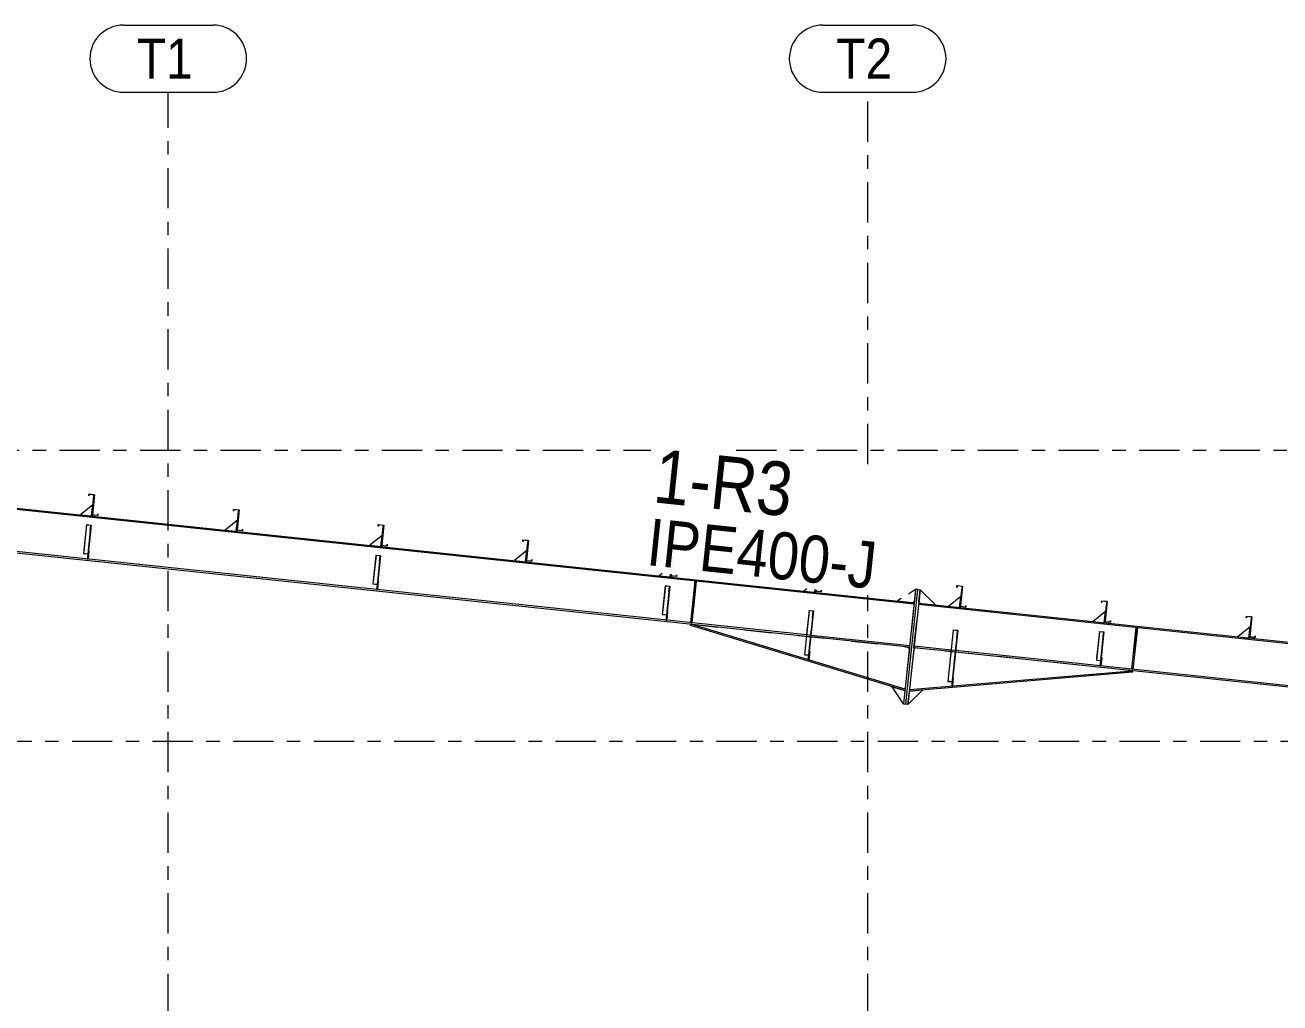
# Model space of a CAD drawing. Header units: millimetres. Extents: x -49 to 773, y -77 to 497.
# Drawn here: x 388.5 to 481.9, y 238.3 to 311.1 of the extents above; entities that cross this region are included whole.
import ezdxf

# ---------------------------------------------------------------- set-up
doc = ezdxf.new("R2010")
doc.units = ezdxf.units.MM
for name, pattern in [('XKITLINE00', [0]), ('XKITLINE02', [4, 2, -2]), ('XKITLINE03', [6, 3, -1, 1, -1])]:
    doc.linetypes.add(name, pattern=pattern)
for name, color, linetype, lineweight in [('Part', 2, 'Continuous', 0), ('PartMark', 7, 'Continuous', 0), ('S-grid', 1, 'Continuous', 0)]:
    doc.layers.add(name, color=color, linetype=linetype, lineweight=lineweight)
doc.styles.add('ARIAL', font='ARIAL.TTF')

# ---------------------------------------------------------------- blocks, each defined once
blk = doc.blocks.new('*A149')
at = {"layer": 'Part'}
blk.add_hatch(color=3, dxfattribs=at).paths.add_polyline_path([(468.502, 265.921), (468.504, 265.942), (468.836, 265.907), (468.792, 265.487), (468.775, 265.489), (468.817, 265.888)], flags=17)
blk = doc.blocks.new('*A232')
at = {"layer": 'Part'}
blk.add_hatch(color=3, dxfattribs=at).paths.add_polyline_path([(480.091, 265.506), (480.102, 265.615), (480.117, 265.613), (480.104, 265.489), (479.69, 265.533), (479.847, 267.026), (479.463, 267.067), (479.451, 266.957), (479.436, 266.959), (479.449, 267.083), (479.864, 267.04), (479.706, 265.546)], flags=17)
blk = doc.blocks.new('*A233')
at = {"layer": 'Part'}
blk.add_hatch(color=3, dxfattribs=at).paths.add_polyline_path([(469.317, 266.642), (469.329, 266.751), (469.344, 266.75), (469.331, 266.626), (468.916, 266.669), (469.074, 268.163), (468.689, 268.203), (468.678, 268.094), (468.663, 268.095), (468.676, 268.22), (469.09, 268.176), (468.933, 266.683)], flags=17)
blk = doc.blocks.new('*A234')
at = {"layer": 'Part'}
blk.add_hatch(color=3, dxfattribs=at).paths.add_polyline_path([(458.544, 267.778), (458.555, 267.888), (458.57, 267.886), (458.557, 267.762), (458.143, 267.806), (458.3, 269.299), (457.916, 269.34), (457.904, 269.23), (457.889, 269.232), (457.902, 269.356), (458.317, 269.312), (458.159, 267.819)], flags=17)
blk = doc.blocks.new('*A235')
at = {"layer": 'Part'}
blk.add_hatch(color=3, dxfattribs=at).paths.add_polyline_path([(457.621, 266.035), (457.624, 266.064), (457.955, 266.029), (457.895, 265.458), (457.878, 265.459), (457.936, 266.002)], flags=17)
blk = doc.blocks.new('*A238')
at = {"layer": 'Part'}
blk.add_hatch(color=3, dxfattribs=at).paths.add_polyline_path([(414.634, 271.603), (414.637, 271.624), (414.968, 271.589), (414.924, 271.169), (414.907, 271.171), (414.949, 271.57)], flags=17)
blk = doc.blocks.new('*A239')
at = {"layer": 'Part'}
blk.add_hatch(color=3, dxfattribs=at).paths.add_polyline_path([(393.087, 273.876), (393.089, 273.897), (393.421, 273.862), (393.377, 273.442), (393.36, 273.444), (393.402, 273.842)], flags=17)
blk = doc.blocks.new('*A258')
at = {"layer": 'Part'}
blk.add_hatch(color=3, dxfattribs=at).paths.add_polyline_path([(415.449, 272.324), (415.461, 272.433), (415.476, 272.432), (415.463, 272.307), (415.048, 272.351), (415.206, 273.844), (414.821, 273.885), (414.81, 273.776), (414.795, 273.777), (414.808, 273.901), (415.222, 273.858), (415.065, 272.364)], flags=17)
blk = doc.blocks.new('*A259')
at = {"layer": 'Part'}
blk.add_hatch(color=3, dxfattribs=at).paths.add_polyline_path([(404.676, 273.46), (404.687, 273.57), (404.702, 273.568), (404.689, 273.444), (404.275, 273.487), (404.432, 274.981), (404.048, 275.021), (404.036, 274.912), (404.021, 274.914), (404.034, 275.038), (404.449, 274.994), (404.291, 273.501)], flags=17)
blk = doc.blocks.new('*A260')
at = {"layer": 'Part'}
blk.add_hatch(color=3, dxfattribs=at).paths.add_polyline_path([(393.902, 274.597), (393.914, 274.706), (393.929, 274.704), (393.916, 274.58), (393.501, 274.624), (393.659, 276.117), (393.274, 276.158), (393.263, 276.048), (393.248, 276.05), (393.261, 276.174), (393.675, 276.131), (393.518, 274.637)], flags=17)
blk = doc.blocks.new('*A266')
at = {"layer": 'Part'}
blk.add_hatch(color=3, dxfattribs=at).paths.add_polyline_path([(415.449, 272.324), (415.461, 272.433), (415.476, 272.432), (415.463, 272.307), (415.048, 272.351), (415.206, 273.844), (414.821, 273.885), (414.81, 273.776), (414.795, 273.777), (414.808, 273.901), (415.222, 273.858), (415.065, 272.364)], flags=17)
blk = doc.blocks.new('*A267')
at = {"layer": 'Part'}
blk.add_hatch(color=3, dxfattribs=at).paths.add_polyline_path([(404.676, 273.46), (404.687, 273.57), (404.702, 273.568), (404.689, 273.444), (404.275, 273.487), (404.432, 274.981), (404.048, 275.021), (404.036, 274.912), (404.021, 274.914), (404.034, 275.038), (404.449, 274.994), (404.291, 273.501)], flags=17)
blk = doc.blocks.new('*A268')
at = {"layer": 'Part'}
blk.add_hatch(color=3, dxfattribs=at).paths.add_polyline_path([(393.902, 274.597), (393.914, 274.706), (393.929, 274.704), (393.916, 274.58), (393.501, 274.624), (393.659, 276.117), (393.274, 276.158), (393.263, 276.048), (393.248, 276.05), (393.261, 276.174), (393.675, 276.131), (393.518, 274.637)], flags=17)
blk = doc.blocks.new('*A273')
at = {"layer": 'Part'}
blk.add_hatch(color=3, dxfattribs=at).paths.add_polyline_path([(447.77, 268.915), (447.782, 269.024), (447.797, 269.023), (447.783, 268.898), (447.369, 268.942), (447.527, 270.435), (447.142, 270.476), (447.131, 270.367), (447.116, 270.368), (447.129, 270.492), (447.543, 270.449), (447.386, 268.955)], flags=17)
blk = doc.blocks.new('*A274')
at = {"layer": 'Part'}
blk.add_hatch(color=3, dxfattribs=at).paths.add_polyline_path([(436.997, 270.051), (437.008, 270.161), (437.023, 270.159), (437.01, 270.035), (436.596, 270.078), (436.753, 271.572), (436.369, 271.612), (436.357, 271.503), (436.342, 271.504), (436.355, 271.629), (436.77, 271.585), (436.612, 270.092)], flags=17)
blk = doc.blocks.new('*A275')
at = {"layer": 'Part'}
blk.add_hatch(color=3, dxfattribs=at).paths.add_polyline_path([(426.223, 271.187), (426.235, 271.297), (426.249, 271.295), (426.236, 271.171), (425.822, 271.215), (425.979, 272.708), (425.595, 272.749), (425.583, 272.639), (425.568, 272.641), (425.582, 272.765), (425.996, 272.721), (425.838, 271.228)], flags=17)
blk = doc.blocks.new('*A282')
at = {"layer": 'Part'}
blk.add_hatch(color=3, dxfattribs=at).paths.add_polyline_path([(480.091, 265.506), (480.102, 265.615), (480.117, 265.613), (480.104, 265.489), (479.69, 265.533), (479.847, 267.026), (479.463, 267.067), (479.451, 266.957), (479.436, 266.959), (479.449, 267.083), (479.864, 267.04), (479.706, 265.546)], flags=17)
blk = doc.blocks.new('*A283')
at = {"layer": 'Part'}
blk.add_hatch(color=3, dxfattribs=at).paths.add_polyline_path([(469.317, 266.642), (469.329, 266.751), (469.344, 266.75), (469.331, 266.626), (468.916, 266.669), (469.074, 268.163), (468.689, 268.203), (468.678, 268.094), (468.663, 268.095), (468.676, 268.22), (469.09, 268.176), (468.933, 266.683)], flags=17)
blk = doc.blocks.new('*A284')
at = {"layer": 'Part'}
blk.add_hatch(color=3, dxfattribs=at).paths.add_polyline_path([(458.544, 267.778), (458.555, 267.888), (458.57, 267.886), (458.557, 267.762), (458.143, 267.806), (458.3, 269.299), (457.916, 269.34), (457.904, 269.23), (457.889, 269.232), (457.902, 269.356), (458.317, 269.312), (458.159, 267.819)], flags=17)
blk = doc.blocks.new('*A286')
at = {"layer": 'Part'}
blk.add_hatch(color=3, dxfattribs=at).paths.add_polyline_path([(447.77, 268.915), (447.782, 269.024), (447.797, 269.023), (447.783, 268.898), (447.369, 268.942), (447.527, 270.435), (447.142, 270.476), (447.131, 270.367), (447.116, 270.368), (447.129, 270.492), (447.543, 270.449), (447.386, 268.955)], flags=17)
blk = doc.blocks.new('*A287')
at = {"layer": 'Part'}
blk.add_hatch(color=3, dxfattribs=at).paths.add_polyline_path([(436.997, 270.051), (437.008, 270.161), (437.023, 270.159), (437.01, 270.035), (436.596, 270.078), (436.753, 271.572), (436.369, 271.612), (436.357, 271.503), (436.342, 271.504), (436.355, 271.629), (436.77, 271.585), (436.612, 270.092)], flags=17)
blk = doc.blocks.new('*A288')
at = {"layer": 'Part'}
blk.add_hatch(color=3, dxfattribs=at).paths.add_polyline_path([(426.223, 271.187), (426.235, 271.297), (426.249, 271.295), (426.236, 271.171), (425.822, 271.215), (425.979, 272.708), (425.595, 272.749), (425.583, 272.639), (425.568, 272.641), (425.582, 272.765), (425.996, 272.721), (425.838, 271.228)], flags=17)
blk = doc.blocks.new('*A289')
at = {"layer": 'Part'}
blk.add_hatch(color=3, dxfattribs=at).paths.add_polyline_path([(436.181, 269.33), (436.184, 269.351), (436.515, 269.316), (436.471, 268.896), (436.454, 268.898), (436.496, 269.297)], flags=17)
blk = doc.blocks.new('*A290')
at = {"layer": 'Part'}
blk.add_hatch(color=3, dxfattribs=at).paths.add_polyline_path([(446.881, 267.488), (446.883, 267.514), (447.215, 267.479), (447.16, 266.959), (447.143, 266.96), (447.195, 267.455)], flags=17)
blk = doc.blocks.new('*A958')
at = {"layer": 'S-grid', "color": 1, "linetype": 'XKITLINE03', "lineweight": 0}
for p, q in [((259.068, 279.436), (435.099, 279.436)), ((441.464, 279.436), (571.596, 279.436))]:
    blk.add_line(p, q, dxfattribs=at)
blk = doc.blocks.new('*A959')
at = {"layer": 'S-grid', "color": 1, "linetype": 'XKITLINE03', "lineweight": 0}
blk.add_line((-10, 257.769), (571.596, 257.769), dxfattribs=at)
blk = doc.blocks.new('*A963')
at = {"layer": 'Part', "color": 2, "linetype": 'XKITLINE00', "lineweight": 0}
for p, q in [((479.797, 266.946), (479.64, 265.454)), ((479.838, 266.942), (479.797, 266.946)), ((479.69, 265.533), (479.681, 265.45))]:
    blk.add_line(p, q, dxfattribs=at)
at = {"layer": 'Part', "color": 7, "linetype": 'XKITLINE02', "lineweight": 0}
for p, q in [((479.69, 265.533), (479.838, 266.942)), ((479.681, 265.45), (479.64, 265.454))]:
    blk.add_line(p, q, dxfattribs=at)
blk = doc.blocks.new('*A964')
at = {"layer": 'Part', "color": 2, "linetype": 'XKITLINE00', "lineweight": 0}
blk.add_line((479.727, 266.283), (478.811, 265.542), dxfattribs=at)
at = {"layer": 'Part', "color": 7, "linetype": 'XKITLINE02', "lineweight": 0}
for p, q in [((478.811, 265.542), (479.64, 265.454)), ((479.64, 265.454), (479.727, 266.283))]:
    blk.add_line(p, q, dxfattribs=at)
blk = doc.blocks.new('*A965')
at = {"layer": 'Part', "color": 2, "linetype": 'XKITLINE00', "lineweight": 0}
blk.add_line((468.953, 267.419), (468.037, 266.678), dxfattribs=at)
at = {"layer": 'Part', "color": 7, "linetype": 'XKITLINE02', "lineweight": 0}
for p, q in [((468.866, 266.591), (468.953, 267.419)), ((468.037, 266.678), (468.866, 266.591))]:
    blk.add_line(p, q, dxfattribs=at)
blk = doc.blocks.new('*A966')
at = {"layer": 'Part', "color": 2, "linetype": 'XKITLINE00', "lineweight": 0}
for p, q in [((469.023, 268.082), (468.866, 266.591)), ((469.065, 268.078), (469.023, 268.082)), ((468.916, 266.669), (468.907, 266.586))]:
    blk.add_line(p, q, dxfattribs=at)
at = {"layer": 'Part', "color": 7, "linetype": 'XKITLINE02', "lineweight": 0}
for p, q in [((468.916, 266.669), (469.065, 268.078)), ((468.907, 266.586), (468.866, 266.591))]:
    blk.add_line(p, q, dxfattribs=at)
blk = doc.blocks.new('*A967')
at = {"layer": 'Part', "color": 7, "linetype": 'XKITLINE02', "lineweight": 0}
for p, q in [((468.504, 265.942), (468.279, 263.803)), ((468.817, 265.888), (468.567, 263.521)), ((468.584, 263.519), (468.836, 265.907)), ((468.279, 263.803), (468.594, 263.769)), ((468.28, 263.816), (468.612, 263.781)), ((468.567, 263.521), (468.584, 263.519))]:
    blk.add_line(p, q, dxfattribs=at)
blk = doc.blocks.new('*A968')
at = {"layer": 'Part', "color": 2, "linetype": 'XKITLINE00', "lineweight": 0}
for p, q in [((468.502, 265.921), (468.279, 263.803)), ((468.502, 265.921), (468.504, 265.942)), ((468.817, 265.888), (468.502, 265.921)), ((468.504, 265.942), (468.836, 265.907)), ((468.775, 265.489), (468.567, 263.521)), ((468.836, 265.907), (468.607, 263.741)), ((468.775, 265.489), (468.817, 265.888)), ((468.792, 265.487), (468.775, 265.489)), ((468.279, 263.803), (468.594, 263.769)), ((468.567, 263.521), (468.584, 263.519))]:
    blk.add_line(p, q, dxfattribs=at)
at = {"layer": 'Part', "color": 7, "linetype": 'XKITLINE02', "lineweight": 0}
for p, q in [((468.28, 263.816), (468.612, 263.781)), ((468.607, 263.741), (468.584, 263.519))]:
    blk.add_line(p, q, dxfattribs=at)
blk = doc.blocks.new('*A969')
at = {"layer": 'Part', "color": 2, "linetype": 'XKITLINE00', "lineweight": 0}
for p, q in [((470.925, 263.131), (471.252, 266.23)), ((471.335, 266.221), (471.008, 263.122))]:
    blk.add_line(p, q, dxfattribs=at)
at = {"layer": 'Part', "color": 7, "linetype": 'XKITLINE02', "lineweight": 0}
for p, q in [((471.239, 266.106), (471.322, 266.097)), ((471.252, 266.23), (471.335, 266.221)), ((470.925, 263.131), (471.008, 263.122)), ((470.938, 263.255), (471.021, 263.246))]:
    blk.add_line(p, q, dxfattribs=at)
blk = doc.blocks.new('*A970')
at = {"layer": 'Part', "color": 7, "linetype": 'XKITLINE02', "lineweight": 0}
for p, q in [((471.252, 266.23), (470.925, 263.131)), ((471.335, 266.221), (471.008, 263.122)), ((471.239, 266.106), (471.322, 266.097)), ((471.252, 266.23), (471.335, 266.221)), ((471.008, 263.122), (470.925, 263.131)), ((471.021, 263.246), (470.938, 263.255))]:
    blk.add_line(p, q, dxfattribs=at)
blk = doc.blocks.new('*A1222')
at = {"layer": 'S-grid', "color": 1, "linetype": 'XKITLINE03', "lineweight": 0}
for p, q in [((451.25, 278.404), (451.25, 306.103)), ((451.25, 165.458), (451.25, 268.65))]:
    blk.add_line(p, q, dxfattribs=at)
at = {"layer": 'S-grid', "color": 3, "style": 'ARIAL', "width": 0.85}
blk.add_text('T2', height=3, dxfattribs=at).set_placement((448.916, 307.103))
blk = doc.blocks.new('*A1223')
at = {"layer": 'S-grid', "color": 1, "linetype": 'XKITLINE03', "lineweight": 0}
blk.add_line((399.167, 165.458), (399.167, 306.103), dxfattribs=at)
at = {"layer": 'S-grid', "color": 3, "style": 'ARIAL', "width": 0.85}
blk.add_text('T1', height=3, dxfattribs=at).set_placement((396.832, 307.103))
blk = doc.blocks.new('*A1226')
at = {"layer": 'Part', "color": 2, "linetype": 'XKITLINE00', "lineweight": 0}
for p, q in [((382.074, 275.661), (382.071, 275.637)), ((382.083, 275.744), (454.716, 268.083)), ((454.705, 267.975), (382.071, 275.637)), ((381.744, 272.537), (381.733, 272.429)), ((446.679, 265.579), (381.733, 272.429)), ((446.691, 265.687), (381.744, 272.537)), ((454.367, 264.768), (447.011, 265.544)), ((454.378, 264.876), (447.022, 265.652))]:
    blk.add_line(p, q, dxfattribs=at)
at = {"layer": 'Part', "color": 7, "linetype": 'XKITLINE02', "lineweight": 0}
for p, q in [((382.074, 275.661), (382.083, 275.744)), ((382.071, 275.637), (381.744, 272.537)), ((454.716, 268.083), (454.367, 264.768)), ((447.011, 265.544), (446.679, 265.579)), ((447.022, 265.652), (446.691, 265.687))]:
    blk.add_line(p, q, dxfattribs=at)
blk = doc.blocks.new('*A1227')
at = {"layer": 'Part', "color": 7, "linetype": 'XKITLINE02', "lineweight": 0}
for p, q in [((446.896, 264.456), (446.83, 263.835)), ((446.872, 263.83), (446.937, 264.452)), ((446.937, 264.452), (446.896, 264.456)), ((446.83, 263.835), (446.872, 263.83)), ((446.844, 263.959), (446.885, 263.955))]:
    blk.add_line(p, q, dxfattribs=at)
blk = doc.blocks.new('*A1228')
at = {"layer": 'Part', "color": 2, "linetype": 'XKITLINE00', "lineweight": 0}
for p, q in [((438.08, 266.595), (438.406, 269.695)), ((438.489, 269.686), (438.162, 266.586))]:
    blk.add_line(p, q, dxfattribs=at)
at = {"layer": 'Part', "color": 7, "linetype": 'XKITLINE02', "lineweight": 0}
for p, q in [((438.393, 269.57), (438.476, 269.562)), ((438.406, 269.695), (438.489, 269.686)), ((438.08, 266.595), (438.162, 266.586)), ((438.093, 266.719), (438.175, 266.711))]:
    blk.add_line(p, q, dxfattribs=at)
blk = doc.blocks.new('*A1229')
at = {"layer": 'Part', "color": 7, "linetype": 'XKITLINE02', "lineweight": 0}
for p, q in [((438.406, 269.695), (438.08, 266.595)), ((438.489, 269.686), (438.162, 266.586)), ((438.393, 269.57), (438.476, 269.562)), ((438.406, 269.695), (438.489, 269.686)), ((438.162, 266.586), (438.08, 266.595)), ((438.175, 266.711), (438.093, 266.719))]:
    blk.add_line(p, q, dxfattribs=at)
blk = doc.blocks.new('*A1236')
at = {"layer": 'Part', "color": 2, "linetype": 'XKITLINE00', "lineweight": 0}
for p, q in [((479.436, 266.959), (479.449, 267.083)), ((479.451, 266.957), (479.436, 266.959)), ((479.449, 267.083), (479.864, 267.04)), ((479.463, 267.067), (479.451, 266.957)), ((479.847, 267.026), (479.463, 267.067)), ((479.69, 265.533), (479.847, 267.026)), ((479.864, 267.04), (479.706, 265.546)), ((480.104, 265.489), (479.69, 265.533)), ((479.706, 265.546), (480.091, 265.506)), ((480.091, 265.506), (480.102, 265.615)), ((480.102, 265.615), (480.117, 265.613)), ((480.117, 265.613), (480.104, 265.489))]:
    blk.add_line(p, q, dxfattribs=at)
blk = doc.blocks.new('*A1237')
at = {"layer": 'Part', "color": 2, "linetype": 'XKITLINE00', "lineweight": 0}
for p, q in [((468.663, 268.095), (468.676, 268.22)), ((468.676, 268.22), (469.09, 268.176)), ((468.689, 268.203), (468.678, 268.094)), ((469.074, 268.163), (468.689, 268.203)), ((468.678, 268.094), (468.663, 268.095)), ((468.916, 266.669), (469.074, 268.163)), ((469.09, 268.176), (468.933, 266.683)), ((469.331, 266.626), (468.916, 266.669)), ((468.933, 266.683), (469.317, 266.642)), ((469.317, 266.642), (469.329, 266.751)), ((469.329, 266.751), (469.344, 266.75)), ((469.344, 266.75), (469.331, 266.626))]:
    blk.add_line(p, q, dxfattribs=at)
blk = doc.blocks.new('*A1238')
at = {"layer": 'Part', "color": 2, "linetype": 'XKITLINE00', "lineweight": 0}
for p, q in [((457.889, 269.232), (457.902, 269.356)), ((457.904, 269.23), (457.889, 269.232)), ((457.902, 269.356), (458.317, 269.312)), ((457.916, 269.34), (457.904, 269.23)), ((458.3, 269.299), (457.916, 269.34)), ((458.143, 267.806), (458.3, 269.299)), ((458.317, 269.312), (458.159, 267.819)), ((458.557, 267.762), (458.143, 267.806)), ((458.159, 267.819), (458.544, 267.778)), ((458.544, 267.778), (458.555, 267.888)), ((458.555, 267.888), (458.57, 267.886)), ((458.57, 267.886), (458.557, 267.762))]:
    blk.add_line(p, q, dxfattribs=at)
blk = doc.blocks.new('*A1239')
at = {"layer": 'Part', "color": 7, "linetype": 'XKITLINE02', "lineweight": 0}
for p, q in [((454.698, 264.733), (455.048, 268.048)), ((457.796, 264.516), (457.464, 264.551)), ((457.784, 264.408), (457.453, 264.443))]:
    blk.add_line(p, q, dxfattribs=at)
at = {"layer": 'Part', "color": 2, "linetype": 'XKITLINE00', "lineweight": 0}
for p, q in [((554.016, 257.501), (455.037, 267.941)), ((455.048, 268.048), (554.138, 257.597)), ((457.453, 264.443), (454.698, 264.733)), ((457.464, 264.551), (454.71, 264.841)), ((543.653, 255.46), (457.796, 264.516)), ((543.641, 255.352), (457.784, 264.408))]:
    blk.add_line(p, q, dxfattribs=at)
blk = doc.blocks.new('*A1252')
at = {"layer": 'Part', "color": 7, "linetype": 'XKITLINE02', "lineweight": 0}
for p, q in [((454.686, 264.612), (454.357, 261.501)), ((470.956, 263.019), (454.819, 264.721))]:
    blk.add_line(p, q, dxfattribs=at)
at = {"layer": 'Part', "color": 2, "linetype": 'XKITLINE00', "lineweight": 0}
for p, q in [((454.819, 264.721), (454.686, 264.612)), ((470.965, 262.911), (454.357, 261.501)), ((454.369, 261.611), (470.956, 263.019)), ((470.956, 263.019), (470.965, 262.911))]:
    blk.add_line(p, q, dxfattribs=at)
blk = doc.blocks.new('*A1253')
at = {"layer": 'Part', "color": 2, "linetype": 'XKITLINE00', "lineweight": 0}
for p, q in [((457.562, 262.304), (457.517, 261.878)), ((457.624, 262.495), (457.56, 261.882)), ((457.583, 262.5), (457.624, 262.495))]:
    blk.add_line(p, q, dxfattribs=at)
at = {"layer": 'Part', "color": 7, "linetype": 'XKITLINE02', "lineweight": 0}
for p, q in [((457.559, 261.874), (457.517, 261.878)), ((457.531, 262.002), (457.572, 261.998)), ((457.56, 261.882), (457.559, 261.874)), ((457.562, 262.304), (457.583, 262.5))]:
    blk.add_line(p, q, dxfattribs=at)
blk = doc.blocks.new('*A1254')
at = {"layer": 'Part', "color": 7, "linetype": 'XKITLINE02', "lineweight": 0}
for p, q in [((457.583, 262.5), (457.517, 261.878)), ((457.517, 261.878), (457.559, 261.874)), ((457.531, 262.002), (457.572, 261.998)), ((457.559, 261.874), (457.624, 262.495)), ((457.624, 262.495), (457.583, 262.5))]:
    blk.add_line(p, q, dxfattribs=at)
blk = doc.blocks.new('*A1255')
at = {"layer": 'Part', "color": 2, "linetype": 'XKITLINE00', "lineweight": 0}
blk.add_line((455.354, 261.586), (454.253, 260.507), dxfattribs=at)
at = {"layer": 'Part', "color": 7, "linetype": 'XKITLINE02', "lineweight": 0}
for p, q in [((454.253, 260.507), (454.357, 261.501)), ((454.357, 261.501), (455.354, 261.586))]:
    blk.add_line(p, q, dxfattribs=at)
blk = doc.blocks.new('*A1256')
at = {"layer": 'Part', "color": 2, "linetype": 'XKITLINE00', "lineweight": 0}
blk.add_line((453.921, 260.542), (453.069, 261.827), dxfattribs=at)
at = {"layer": 'Part', "color": 7, "linetype": 'XKITLINE02', "lineweight": 0}
for p, q in [((453.069, 261.827), (454.026, 261.536)), ((454.026, 261.536), (453.921, 260.542))]:
    blk.add_line(p, q, dxfattribs=at)
blk = doc.blocks.new('*A1257')
at = {"layer": 'Part', "color": 2, "linetype": 'XKITLINE00', "lineweight": 0}
for p, q in [((468.569, 263.379), (468.607, 263.741)), ((468.676, 263.996), (468.611, 263.375)), ((468.635, 264.001), (468.676, 263.996))]:
    blk.add_line(p, q, dxfattribs=at)
at = {"layer": 'Part', "color": 7, "linetype": 'XKITLINE02', "lineweight": 0}
for p, q in [((468.607, 263.741), (468.635, 264.001)), ((468.611, 263.375), (468.569, 263.379)), ((468.582, 263.503), (468.624, 263.499))]:
    blk.add_line(p, q, dxfattribs=at)
blk = doc.blocks.new('*A1258')
at = {"layer": 'Part', "color": 7, "linetype": 'XKITLINE02', "lineweight": 0}
for p, q in [((468.635, 264.001), (468.569, 263.379)), ((468.611, 263.375), (468.676, 263.996)), ((468.676, 263.996), (468.635, 264.001)), ((468.569, 263.379), (468.611, 263.375)), ((468.582, 263.503), (468.624, 263.499))]:
    blk.add_line(p, q, dxfattribs=at)
blk = doc.blocks.new('*A1259')
at = {"layer": 'Part', "color": 2, "linetype": 'XKITLINE00', "lineweight": 0}
for p, q in [((454.087, 260.524), (454.987, 269.06)), ((455.153, 269.043), (454.253, 260.507)), ((454.987, 269.06), (455.153, 269.043)), ((454.253, 260.507), (454.087, 260.524))]:
    blk.add_line(p, q, dxfattribs=at)
blk = doc.blocks.new('*A1260')
at = {"layer": 'Part', "color": 2, "linetype": 'XKITLINE00', "lineweight": 0}
for p, q in [((454.821, 269.078), (453.921, 260.542)), ((454.087, 260.524), (454.987, 269.06)), ((454.987, 269.06), (454.821, 269.078)), ((453.921, 260.542), (454.087, 260.524))]:
    blk.add_line(p, q, dxfattribs=at)
blk = doc.blocks.new('*A1261')
at = {"layer": 'Part', "color": 7, "linetype": 'XKITLINE02', "lineweight": 0}
for p, q in [((455.061, 268.173), (455.153, 269.043)), ((455.172, 268.035), (456.291, 267.917))]:
    blk.add_line(p, q, dxfattribs=at)
at = {"layer": 'Part', "color": 2, "linetype": 'XKITLINE00', "lineweight": 0}
for p, q in [((456.291, 267.917), (455.153, 269.043)), ((455.172, 268.035), (455.061, 268.173))]:
    blk.add_line(p, q, dxfattribs=at)
blk = doc.blocks.new('*A1262')
at = {"layer": 'Part', "color": 2, "linetype": 'XKITLINE00', "lineweight": 0}
for p, q in [((453.743, 268.387), (453.473, 268.214)), ((454.821, 269.078), (454.282, 268.732)), ((454.592, 268.096), (454.73, 268.208))]:
    blk.add_line(p, q, dxfattribs=at)
at = {"layer": 'Part', "color": 7, "linetype": 'XKITLINE02', "lineweight": 0}
for p, q in [((453.473, 268.214), (454.592, 268.096)), ((454.821, 269.078), (454.73, 268.208))]:
    blk.add_line(p, q, dxfattribs=at)
blk = doc.blocks.new('*A1263')
at = {"layer": 'Part', "color": 2, "linetype": 'XKITLINE00', "lineweight": 0}
blk.add_line((458.18, 268.556), (457.264, 267.815), dxfattribs=at)
at = {"layer": 'Part', "color": 7, "linetype": 'XKITLINE02', "lineweight": 0}
for p, q in [((458.092, 267.727), (458.18, 268.556)), ((457.264, 267.815), (458.092, 267.727))]:
    blk.add_line(p, q, dxfattribs=at)
blk = doc.blocks.new('*A1264')
at = {"layer": 'Part', "color": 2, "linetype": 'XKITLINE00', "lineweight": 0}
for p, q in [((458.25, 269.219), (458.092, 267.727)), ((458.291, 269.214), (458.25, 269.219)), ((458.143, 267.806), (458.134, 267.723))]:
    blk.add_line(p, q, dxfattribs=at)
at = {"layer": 'Part', "color": 7, "linetype": 'XKITLINE02', "lineweight": 0}
for p, q in [((458.143, 267.806), (458.291, 269.214)), ((458.134, 267.723), (458.092, 267.727))]:
    blk.add_line(p, q, dxfattribs=at)
blk = doc.blocks.new('*A1265')
at = {"layer": 'Part', "color": 7, "linetype": 'XKITLINE02', "lineweight": 0}
for p, q in [((457.624, 266.064), (457.219, 262.229)), ((457.936, 266.002), (457.515, 262.013)), ((457.531, 262.011), (457.955, 266.029)), ((457.219, 262.229), (457.534, 262.195)), ((457.22, 262.238), (457.552, 262.203)), ((457.515, 262.013), (457.531, 262.011))]:
    blk.add_line(p, q, dxfattribs=at)
blk = doc.blocks.new('*A1266')
at = {"layer": 'Part', "color": 2, "linetype": 'XKITLINE00', "lineweight": 0}
for p, q in [((457.621, 266.035), (457.219, 262.229)), ((457.878, 265.459), (457.515, 262.013)), ((457.955, 266.029), (457.562, 262.304)), ((457.621, 266.035), (457.624, 266.064)), ((457.936, 266.002), (457.621, 266.035)), ((457.624, 266.064), (457.955, 266.029)), ((457.878, 265.459), (457.936, 266.002)), ((457.878, 265.459), (457.895, 265.458)), ((457.219, 262.229), (457.534, 262.195)), ((457.515, 262.013), (457.531, 262.011))]:
    blk.add_line(p, q, dxfattribs=at)
at = {"layer": 'Part', "color": 7, "linetype": 'XKITLINE02', "lineweight": 0}
for p, q in [((457.552, 262.203), (457.22, 262.238)), ((457.562, 262.304), (457.531, 262.011))]:
    blk.add_line(p, q, dxfattribs=at)
blk = doc.blocks.new('*A1304')
at = {"layer": 'Part', "color": 7, "linetype": 'XKITLINE02', "lineweight": 0}
for p, q in [((414.767, 269.683), (414.701, 269.061)), ((414.714, 269.185), (414.756, 269.181)), ((414.743, 269.057), (414.808, 269.678)), ((414.808, 269.678), (414.767, 269.683)), ((414.701, 269.061), (414.743, 269.057))]:
    blk.add_line(p, q, dxfattribs=at)
blk = doc.blocks.new('*A1305')
at = {"layer": 'Part', "color": 2, "linetype": 'XKITLINE00', "lineweight": 0}
for p, q in [((414.701, 269.061), (414.74, 269.423)), ((414.808, 269.678), (414.743, 269.057)), ((414.767, 269.683), (414.808, 269.678))]:
    blk.add_line(p, q, dxfattribs=at)
at = {"layer": 'Part', "color": 7, "linetype": 'XKITLINE02', "lineweight": 0}
for p, q in [((414.714, 269.185), (414.756, 269.181)), ((414.74, 269.423), (414.767, 269.683)), ((414.743, 269.057), (414.701, 269.061))]:
    blk.add_line(p, q, dxfattribs=at)
blk = doc.blocks.new('*A1306')
at = {"layer": 'Part', "color": 7, "linetype": 'XKITLINE02', "lineweight": 0}
for p, q in [((393.22, 271.955), (393.154, 271.334)), ((393.196, 271.329), (393.261, 271.951)), ((393.261, 271.951), (393.22, 271.955)), ((393.154, 271.334), (393.196, 271.329)), ((393.167, 271.458), (393.209, 271.454))]:
    blk.add_line(p, q, dxfattribs=at)
blk = doc.blocks.new('*A1307')
at = {"layer": 'Part', "color": 7, "linetype": 'XKITLINE02', "lineweight": 0}
for p, q in [((393.192, 271.696), (393.22, 271.955)), ((393.196, 271.329), (393.154, 271.334)), ((393.167, 271.458), (393.209, 271.454))]:
    blk.add_line(p, q, dxfattribs=at)
at = {"layer": 'Part', "color": 2, "linetype": 'XKITLINE00', "lineweight": 0}
for p, q in [((393.261, 271.951), (393.196, 271.329)), ((393.22, 271.955), (393.261, 271.951)), ((393.154, 271.334), (393.192, 271.696))]:
    blk.add_line(p, q, dxfattribs=at)
blk = doc.blocks.new('*A1308')
at = {"layer": 'Part', "color": 2, "linetype": 'XKITLINE00', "lineweight": 0}
blk.add_line((415.086, 273.101), (414.169, 272.36), dxfattribs=at)
at = {"layer": 'Part', "color": 7, "linetype": 'XKITLINE02', "lineweight": 0}
for p, q in [((414.998, 272.273), (415.086, 273.101)), ((414.169, 272.36), (414.998, 272.273))]:
    blk.add_line(p, q, dxfattribs=at)
blk = doc.blocks.new('*A1309')
at = {"layer": 'Part', "color": 2, "linetype": 'XKITLINE00', "lineweight": 0}
for p, q in [((415.156, 273.764), (414.998, 272.273)), ((415.197, 273.76), (415.156, 273.764)), ((415.048, 272.351), (415.04, 272.268))]:
    blk.add_line(p, q, dxfattribs=at)
at = {"layer": 'Part', "color": 7, "linetype": 'XKITLINE02', "lineweight": 0}
for p, q in [((415.048, 272.351), (415.197, 273.76)), ((415.04, 272.268), (414.998, 272.273))]:
    blk.add_line(p, q, dxfattribs=at)
blk = doc.blocks.new('*A1310')
at = {"layer": 'Part', "color": 7, "linetype": 'XKITLINE02', "lineweight": 0}
for p, q in [((414.637, 271.624), (414.411, 269.484)), ((414.949, 271.57), (414.7, 269.202)), ((414.716, 269.201), (414.968, 271.589)), ((414.411, 269.484), (414.726, 269.451)), ((414.412, 269.497), (414.744, 269.462)), ((414.7, 269.202), (414.716, 269.201))]:
    blk.add_line(p, q, dxfattribs=at)
blk = doc.blocks.new('*A1311')
at = {"layer": 'Part', "color": 2, "linetype": 'XKITLINE00', "lineweight": 0}
for p, q in [((414.634, 271.603), (414.411, 269.484)), ((414.634, 271.603), (414.637, 271.624)), ((414.949, 271.57), (414.634, 271.603)), ((414.637, 271.624), (414.968, 271.589)), ((414.907, 271.171), (414.7, 269.202)), ((414.968, 271.589), (414.74, 269.423)), ((414.907, 271.171), (414.949, 271.57)), ((414.924, 271.169), (414.907, 271.171)), ((414.411, 269.484), (414.726, 269.451)), ((414.7, 269.202), (414.716, 269.201))]:
    blk.add_line(p, q, dxfattribs=at)
at = {"layer": 'Part', "color": 7, "linetype": 'XKITLINE02', "lineweight": 0}
for p, q in [((414.412, 269.497), (414.744, 269.462)), ((414.74, 269.423), (414.716, 269.201))]:
    blk.add_line(p, q, dxfattribs=at)
blk = doc.blocks.new('*A1312')
at = {"layer": 'Part', "color": 2, "linetype": 'XKITLINE00', "lineweight": 0}
blk.add_line((404.312, 274.238), (403.396, 273.496), dxfattribs=at)
at = {"layer": 'Part', "color": 7, "linetype": 'XKITLINE02', "lineweight": 0}
for p, q in [((404.225, 273.409), (404.312, 274.238)), ((403.396, 273.496), (404.225, 273.409))]:
    blk.add_line(p, q, dxfattribs=at)
blk = doc.blocks.new('*A1313')
at = {"layer": 'Part', "color": 2, "linetype": 'XKITLINE00', "lineweight": 0}
for p, q in [((404.382, 274.901), (404.225, 273.409)), ((404.423, 274.896), (404.382, 274.901)), ((404.275, 273.487), (404.266, 273.405))]:
    blk.add_line(p, q, dxfattribs=at)
at = {"layer": 'Part', "color": 7, "linetype": 'XKITLINE02', "lineweight": 0}
for p, q in [((404.275, 273.487), (404.423, 274.896)), ((404.266, 273.405), (404.225, 273.409))]:
    blk.add_line(p, q, dxfattribs=at)
blk = doc.blocks.new('*A1314')
at = {"layer": 'Part', "color": 2, "linetype": 'XKITLINE00', "lineweight": 0}
blk.add_line((393.538, 275.374), (392.622, 274.633), dxfattribs=at)
at = {"layer": 'Part', "color": 7, "linetype": 'XKITLINE02', "lineweight": 0}
for p, q in [((393.451, 274.545), (393.538, 275.374)), ((392.622, 274.633), (393.451, 274.545))]:
    blk.add_line(p, q, dxfattribs=at)
blk = doc.blocks.new('*A1315')
at = {"layer": 'Part', "color": 2, "linetype": 'XKITLINE00', "lineweight": 0}
for p, q in [((393.608, 276.037), (393.451, 274.545)), ((393.65, 276.033), (393.608, 276.037)), ((393.501, 274.624), (393.493, 274.541))]:
    blk.add_line(p, q, dxfattribs=at)
at = {"layer": 'Part', "color": 7, "linetype": 'XKITLINE02', "lineweight": 0}
for p, q in [((393.501, 274.624), (393.65, 276.033)), ((393.493, 274.541), (393.451, 274.545))]:
    blk.add_line(p, q, dxfattribs=at)
blk = doc.blocks.new('*A1316')
at = {"layer": 'Part', "color": 7, "linetype": 'XKITLINE02', "lineweight": 0}
for p, q in [((393.089, 273.897), (392.864, 271.757)), ((393.402, 273.842), (393.152, 271.475)), ((393.169, 271.473), (393.421, 273.862)), ((392.864, 271.757), (393.179, 271.724)), ((392.865, 271.77), (393.197, 271.735)), ((393.152, 271.475), (393.169, 271.473))]:
    blk.add_line(p, q, dxfattribs=at)
blk = doc.blocks.new('*A1317')
at = {"layer": 'Part', "color": 2, "linetype": 'XKITLINE00', "lineweight": 0}
for p, q in [((393.087, 273.876), (392.864, 271.757)), ((393.087, 273.876), (393.089, 273.897)), ((393.402, 273.842), (393.087, 273.876)), ((393.089, 273.897), (393.421, 273.862)), ((393.421, 273.862), (393.192, 271.696)), ((393.36, 273.444), (393.402, 273.842)), ((393.36, 273.444), (393.152, 271.475)), ((393.377, 273.442), (393.36, 273.444)), ((392.864, 271.757), (393.179, 271.724)), ((393.152, 271.475), (393.169, 271.473))]:
    blk.add_line(p, q, dxfattribs=at)
at = {"layer": 'Part', "color": 7, "linetype": 'XKITLINE02', "lineweight": 0}
for p, q in [((392.865, 271.77), (393.197, 271.735)), ((393.192, 271.696), (393.169, 271.473))]:
    blk.add_line(p, q, dxfattribs=at)
blk = doc.blocks.new('*A1364')
at = {"layer": 'Part', "color": 2, "linetype": 'XKITLINE00', "lineweight": 0}
for p, q in [((414.795, 273.777), (414.808, 273.901)), ((414.808, 273.901), (415.222, 273.858)), ((414.821, 273.885), (414.81, 273.776)), ((415.206, 273.844), (414.821, 273.885)), ((415.048, 272.351), (415.206, 273.844)), ((415.222, 273.858), (415.065, 272.364)), ((414.81, 273.776), (414.795, 273.777)), ((415.463, 272.307), (415.048, 272.351)), ((415.065, 272.364), (415.449, 272.324)), ((415.449, 272.324), (415.461, 272.433)), ((415.461, 272.433), (415.476, 272.432)), ((415.476, 272.432), (415.463, 272.307))]:
    blk.add_line(p, q, dxfattribs=at)
blk = doc.blocks.new('*A1365')
at = {"layer": 'Part', "color": 2, "linetype": 'XKITLINE00', "lineweight": 0}
for p, q in [((404.021, 274.914), (404.034, 275.038)), ((404.036, 274.912), (404.021, 274.914)), ((404.034, 275.038), (404.449, 274.994)), ((404.048, 275.021), (404.036, 274.912)), ((404.432, 274.981), (404.048, 275.021)), ((404.275, 273.487), (404.432, 274.981)), ((404.449, 274.994), (404.291, 273.501)), ((404.689, 273.444), (404.275, 273.487)), ((404.291, 273.501), (404.676, 273.46)), ((404.676, 273.46), (404.687, 273.57)), ((404.687, 273.57), (404.702, 273.568)), ((404.702, 273.568), (404.689, 273.444))]:
    blk.add_line(p, q, dxfattribs=at)
blk = doc.blocks.new('*A1366')
at = {"layer": 'Part', "color": 2, "linetype": 'XKITLINE00', "lineweight": 0}
for p, q in [((393.248, 276.05), (393.261, 276.174)), ((393.263, 276.048), (393.248, 276.05)), ((393.261, 276.174), (393.675, 276.131)), ((393.274, 276.158), (393.263, 276.048)), ((393.659, 276.117), (393.274, 276.158)), ((393.501, 274.624), (393.659, 276.117)), ((393.675, 276.131), (393.518, 274.637)), ((393.916, 274.58), (393.501, 274.624)), ((393.518, 274.637), (393.902, 274.597)), ((393.902, 274.597), (393.914, 274.706)), ((393.914, 274.706), (393.929, 274.704)), ((393.929, 274.704), (393.916, 274.58))]:
    blk.add_line(p, q, dxfattribs=at)
blk = doc.blocks.new('*A1372')
at = {"layer": 'Part', "color": 2, "linetype": 'XKITLINE00', "lineweight": 0}
for p, q in [((414.795, 273.777), (414.808, 273.901)), ((414.808, 273.901), (415.222, 273.858)), ((414.821, 273.885), (414.81, 273.776)), ((415.206, 273.844), (414.821, 273.885)), ((415.048, 272.351), (415.206, 273.844)), ((415.222, 273.858), (415.065, 272.364)), ((414.81, 273.776), (414.795, 273.777)), ((415.463, 272.307), (415.048, 272.351)), ((415.065, 272.364), (415.449, 272.324)), ((415.449, 272.324), (415.461, 272.433)), ((415.461, 272.433), (415.476, 272.432)), ((415.476, 272.432), (415.463, 272.307))]:
    blk.add_line(p, q, dxfattribs=at)
blk = doc.blocks.new('*A1373')
at = {"layer": 'Part', "color": 2, "linetype": 'XKITLINE00', "lineweight": 0}
for p, q in [((404.021, 274.914), (404.034, 275.038)), ((404.036, 274.912), (404.021, 274.914)), ((404.034, 275.038), (404.449, 274.994)), ((404.048, 275.021), (404.036, 274.912)), ((404.432, 274.981), (404.048, 275.021)), ((404.275, 273.487), (404.432, 274.981)), ((404.449, 274.994), (404.291, 273.501)), ((404.689, 273.444), (404.275, 273.487)), ((404.291, 273.501), (404.676, 273.46)), ((404.676, 273.46), (404.687, 273.57)), ((404.687, 273.57), (404.702, 273.568)), ((404.702, 273.568), (404.689, 273.444))]:
    blk.add_line(p, q, dxfattribs=at)
blk = doc.blocks.new('*A1374')
at = {"layer": 'Part', "color": 2, "linetype": 'XKITLINE00', "lineweight": 0}
for p, q in [((393.248, 276.05), (393.261, 276.174)), ((393.263, 276.048), (393.248, 276.05)), ((393.261, 276.174), (393.675, 276.131)), ((393.274, 276.158), (393.263, 276.048)), ((393.659, 276.117), (393.274, 276.158)), ((393.501, 274.624), (393.659, 276.117)), ((393.675, 276.131), (393.518, 274.637)), ((393.916, 274.58), (393.501, 274.624)), ((393.518, 274.637), (393.902, 274.597)), ((393.902, 274.597), (393.914, 274.706)), ((393.914, 274.706), (393.929, 274.704)), ((393.929, 274.704), (393.916, 274.58))]:
    blk.add_line(p, q, dxfattribs=at)
blk = doc.blocks.new('*A1397')
at = {"layer": 'S-grid', "color": 1, "linetype": 'XKITLINE00', "lineweight": 0}
for p, q in [((395.832, 311.103), (402.501, 311.103)), ((395.832, 306.103), (402.501, 306.103))]:
    blk.add_line(p, q, dxfattribs=at)
for centre, start, end in [((395.832, 308.603), 90, 270), ((402.501, 308.603), 270, 90)]:
    blk.add_arc(centre, 2.5, start, end, dxfattribs=at)
blk = doc.blocks.new('*A1400')
at = {"layer": 'Part', "color": 2, "linetype": 'XKITLINE00', "lineweight": 0}
for p, q in [((447.369, 268.942), (447.381, 269.058)), ((447.783, 268.898), (447.369, 268.942)), ((447.396, 269.056), (447.386, 268.955)), ((447.386, 268.955), (447.77, 268.915)), ((447.77, 268.915), (447.781, 269.016)), ((447.781, 269.016), (447.782, 269.024)), ((447.782, 269.024), (447.797, 269.023)), ((447.796, 269.014), (447.783, 268.898)), ((447.797, 269.023), (447.796, 269.014))]:
    blk.add_line(p, q, dxfattribs=at)
blk = doc.blocks.new('*A1401')
at = {"layer": 'Part', "color": 2, "linetype": 'XKITLINE00', "lineweight": 0}
for p, q in [((436.596, 270.078), (436.608, 270.194)), ((437.01, 270.035), (436.596, 270.078)), ((436.623, 270.193), (436.612, 270.092)), ((436.612, 270.092), (436.997, 270.051)), ((436.997, 270.051), (437.007, 270.152)), ((437.007, 270.152), (437.008, 270.161)), ((437.008, 270.161), (437.023, 270.159)), ((437.022, 270.151), (437.01, 270.035)), ((437.023, 270.159), (437.022, 270.151))]:
    blk.add_line(p, q, dxfattribs=at)
blk = doc.blocks.new('*A1402')
at = {"layer": 'Part', "color": 2, "linetype": 'XKITLINE00', "lineweight": 0}
for p, q in [((425.568, 272.641), (425.582, 272.765)), ((425.583, 272.639), (425.568, 272.641)), ((425.582, 272.765), (425.996, 272.721)), ((425.595, 272.749), (425.583, 272.639)), ((425.979, 272.708), (425.595, 272.749)), ((425.822, 271.215), (425.979, 272.708)), ((425.996, 272.721), (425.838, 271.228)), ((426.236, 271.171), (425.822, 271.215)), ((425.838, 271.228), (426.223, 271.187)), ((426.223, 271.187), (426.235, 271.297)), ((426.235, 271.297), (426.249, 271.295)), ((426.249, 271.295), (426.236, 271.171))]:
    blk.add_line(p, q, dxfattribs=at)
blk = doc.blocks.new('*A1409')
at = {"layer": 'Part', "color": 2, "linetype": 'XKITLINE00', "lineweight": 0}
for p, q in [((479.436, 266.959), (479.449, 267.083)), ((479.451, 266.957), (479.436, 266.959)), ((479.449, 267.083), (479.864, 267.04)), ((479.463, 267.067), (479.451, 266.957)), ((479.847, 267.026), (479.463, 267.067)), ((479.69, 265.533), (479.847, 267.026)), ((479.864, 267.04), (479.706, 265.546)), ((480.104, 265.489), (479.69, 265.533)), ((479.706, 265.546), (480.091, 265.506)), ((480.091, 265.506), (480.102, 265.615)), ((480.102, 265.615), (480.117, 265.613)), ((480.117, 265.613), (480.104, 265.489))]:
    blk.add_line(p, q, dxfattribs=at)
blk = doc.blocks.new('*A1410')
at = {"layer": 'Part', "color": 2, "linetype": 'XKITLINE00', "lineweight": 0}
for p, q in [((468.663, 268.095), (468.676, 268.22)), ((468.676, 268.22), (469.09, 268.176)), ((468.689, 268.203), (468.678, 268.094)), ((469.074, 268.163), (468.689, 268.203)), ((468.678, 268.094), (468.663, 268.095)), ((468.916, 266.669), (469.074, 268.163)), ((469.09, 268.176), (468.933, 266.683)), ((469.331, 266.626), (468.916, 266.669)), ((468.933, 266.683), (469.317, 266.642)), ((469.317, 266.642), (469.329, 266.751)), ((469.329, 266.751), (469.344, 266.75)), ((469.344, 266.75), (469.331, 266.626))]:
    blk.add_line(p, q, dxfattribs=at)
blk = doc.blocks.new('*A1411')
at = {"layer": 'Part', "color": 2, "linetype": 'XKITLINE00', "lineweight": 0}
for p, q in [((457.889, 269.232), (457.902, 269.356)), ((457.904, 269.23), (457.889, 269.232)), ((457.902, 269.356), (458.317, 269.312)), ((457.916, 269.34), (457.904, 269.23)), ((458.3, 269.299), (457.916, 269.34)), ((458.143, 267.806), (458.3, 269.299)), ((458.317, 269.312), (458.159, 267.819)), ((458.557, 267.762), (458.143, 267.806)), ((458.159, 267.819), (458.544, 267.778)), ((458.544, 267.778), (458.555, 267.888)), ((458.555, 267.888), (458.57, 267.886)), ((458.57, 267.886), (458.557, 267.762))]:
    blk.add_line(p, q, dxfattribs=at)
blk = doc.blocks.new('*A1413')
at = {"layer": 'Part', "color": 2, "linetype": 'XKITLINE00', "lineweight": 0}
for p, q in [((447.369, 268.942), (447.381, 269.058)), ((447.783, 268.898), (447.369, 268.942)), ((447.396, 269.056), (447.386, 268.955)), ((447.386, 268.955), (447.77, 268.915)), ((447.77, 268.915), (447.781, 269.016)), ((447.781, 269.016), (447.782, 269.024)), ((447.782, 269.024), (447.797, 269.023)), ((447.796, 269.014), (447.783, 268.898)), ((447.797, 269.023), (447.796, 269.014))]:
    blk.add_line(p, q, dxfattribs=at)
blk = doc.blocks.new('*A1414')
at = {"layer": 'Part', "color": 2, "linetype": 'XKITLINE00', "lineweight": 0}
for p, q in [((436.596, 270.078), (436.608, 270.194)), ((437.01, 270.035), (436.596, 270.078)), ((436.623, 270.193), (436.612, 270.092)), ((436.612, 270.092), (436.997, 270.051)), ((436.997, 270.051), (437.007, 270.152)), ((437.007, 270.152), (437.008, 270.161)), ((437.008, 270.161), (437.023, 270.159)), ((437.022, 270.151), (437.01, 270.035)), ((437.023, 270.159), (437.022, 270.151))]:
    blk.add_line(p, q, dxfattribs=at)
blk = doc.blocks.new('*A1415')
at = {"layer": 'Part', "color": 2, "linetype": 'XKITLINE00', "lineweight": 0}
for p, q in [((425.568, 272.641), (425.582, 272.765)), ((425.583, 272.639), (425.568, 272.641)), ((425.582, 272.765), (425.996, 272.721)), ((425.595, 272.749), (425.583, 272.639)), ((425.979, 272.708), (425.595, 272.749)), ((425.822, 271.215), (425.979, 272.708)), ((425.996, 272.721), (425.838, 271.228)), ((426.236, 271.171), (425.822, 271.215)), ((425.838, 271.228), (426.223, 271.187)), ((426.223, 271.187), (426.235, 271.297)), ((426.235, 271.297), (426.249, 271.295)), ((426.249, 271.295), (426.236, 271.171))]:
    blk.add_line(p, q, dxfattribs=at)
blk = doc.blocks.new('*A1416')
at = {"layer": 'Part', "color": 2, "linetype": 'XKITLINE00', "lineweight": 0}
for p, q in [((438.078, 266.379), (438.11, 266.483)), ((454.026, 261.536), (438.078, 266.379)), ((454.037, 261.646), (438.11, 266.483)), ((454.246, 264.781), (454.354, 264.647))]:
    blk.add_line(p, q, dxfattribs=at)
at = {"layer": 'Part', "color": 7, "linetype": 'XKITLINE02', "lineweight": 0}
for p, q in [((438.11, 266.483), (454.246, 264.781)), ((454.354, 264.647), (454.026, 261.536))]:
    blk.add_line(p, q, dxfattribs=at)
blk = doc.blocks.new('*A1417')
at = {"layer": 'Part', "color": 2, "linetype": 'XKITLINE00', "lineweight": 0}
for p, q in [((425.929, 272.628), (425.772, 271.136)), ((425.971, 272.624), (425.929, 272.628)), ((425.822, 271.215), (425.813, 271.132))]:
    blk.add_line(p, q, dxfattribs=at)
at = {"layer": 'Part', "color": 7, "linetype": 'XKITLINE02', "lineweight": 0}
for p, q in [((425.822, 271.215), (425.971, 272.624)), ((425.813, 271.132), (425.772, 271.136))]:
    blk.add_line(p, q, dxfattribs=at)
blk = doc.blocks.new('*A1418')
at = {"layer": 'Part', "color": 2, "linetype": 'XKITLINE00', "lineweight": 0}
blk.add_line((425.859, 271.965), (424.943, 271.224), dxfattribs=at)
at = {"layer": 'Part', "color": 7, "linetype": 'XKITLINE02', "lineweight": 0}
for p, q in [((425.772, 271.136), (425.859, 271.965)), ((424.943, 271.224), (425.772, 271.136))]:
    blk.add_line(p, q, dxfattribs=at)
blk = doc.blocks.new('*A1419')
at = {"layer": 'Part', "color": 2, "linetype": 'XKITLINE00', "lineweight": 0}
for p, q in [((436.181, 269.33), (435.958, 267.212)), ((436.181, 269.33), (436.184, 269.351)), ((436.496, 269.297), (436.181, 269.33)), ((436.184, 269.351), (436.515, 269.316)), ((436.515, 269.316), (436.287, 267.15)), ((436.454, 268.898), (436.496, 269.297)), ((436.454, 268.898), (436.247, 266.93)), ((436.471, 268.896), (436.454, 268.898)), ((435.958, 267.212), (436.273, 267.178)), ((436.247, 266.93), (436.263, 266.928))]:
    blk.add_line(p, q, dxfattribs=at)
at = {"layer": 'Part', "color": 7, "linetype": 'XKITLINE02', "lineweight": 0}
for p, q in [((435.959, 267.225), (436.291, 267.19)), ((436.287, 267.15), (436.263, 266.928))]:
    blk.add_line(p, q, dxfattribs=at)
blk = doc.blocks.new('*A1420')
at = {"layer": 'Part', "color": 7, "linetype": 'XKITLINE02', "lineweight": 0}
for p, q in [((436.184, 269.351), (435.958, 267.212)), ((436.496, 269.297), (436.247, 266.93)), ((436.263, 266.928), (436.515, 269.316)), ((435.958, 267.212), (436.273, 267.178)), ((435.959, 267.225), (436.291, 267.19)), ((436.247, 266.93), (436.263, 266.928))]:
    blk.add_line(p, q, dxfattribs=at)
blk = doc.blocks.new('*A1421')
at = {"layer": 'Part', "color": 2, "linetype": 'XKITLINE00', "lineweight": 0}
for p, q in [((436.566, 270.199), (436.545, 270)), ((436.596, 270.078), (436.587, 269.995))]:
    blk.add_line(p, q, dxfattribs=at)
at = {"layer": 'Part', "color": 7, "linetype": 'XKITLINE02', "lineweight": 0}
for p, q in [((436.596, 270.078), (436.608, 270.194)), ((436.587, 269.995), (436.545, 270))]:
    blk.add_line(p, q, dxfattribs=at)
blk = doc.blocks.new('*A1422')
at = {"layer": 'Part', "color": 2, "linetype": 'XKITLINE00', "lineweight": 0}
blk.add_line((435.936, 270.265), (435.717, 270.087), dxfattribs=at)
at = {"layer": 'Part', "color": 7, "linetype": 'XKITLINE02', "lineweight": 0}
for p, q in [((435.717, 270.087), (436.545, 270)), ((436.545, 270), (436.566, 270.199))]:
    blk.add_line(p, q, dxfattribs=at)
blk = doc.blocks.new('*A1423')
at = {"layer": 'Part', "color": 2, "linetype": 'XKITLINE00', "lineweight": 0}
for p, q in [((446.881, 267.488), (446.534, 264.203)), ((447.215, 267.479), (446.873, 264.243)), ((446.881, 267.488), (446.883, 267.514)), ((447.195, 267.455), (446.881, 267.488)), ((446.883, 267.514), (447.215, 267.479)), ((447.143, 266.96), (447.195, 267.455)), ((447.143, 266.96), (446.828, 263.969)), ((447.143, 266.96), (447.16, 266.959)), ((446.534, 264.203), (446.849, 264.17)), ((446.828, 263.969), (446.844, 263.967))]:
    blk.add_line(p, q, dxfattribs=at)
at = {"layer": 'Part', "color": 7, "linetype": 'XKITLINE02', "lineweight": 0}
for p, q in [((446.867, 264.178), (446.535, 264.213)), ((446.873, 264.243), (446.844, 263.967))]:
    blk.add_line(p, q, dxfattribs=at)
blk = doc.blocks.new('*A1424')
at = {"layer": 'Part', "color": 7, "linetype": 'XKITLINE02', "lineweight": 0}
for p, q in [((446.883, 267.514), (446.534, 264.203)), ((447.195, 267.455), (446.828, 263.969)), ((446.844, 263.967), (447.215, 267.479)), ((446.534, 264.203), (446.849, 264.17)), ((446.535, 264.213), (446.867, 264.178)), ((446.828, 263.969), (446.844, 263.967))]:
    blk.add_line(p, q, dxfattribs=at)
blk = doc.blocks.new('*A1425')
at = {"layer": 'Part', "color": 2, "linetype": 'XKITLINE00', "lineweight": 0}
for p, q in [((447.34, 269.062), (447.319, 268.863)), ((447.369, 268.942), (447.36, 268.859))]:
    blk.add_line(p, q, dxfattribs=at)
at = {"layer": 'Part', "color": 7, "linetype": 'XKITLINE02', "lineweight": 0}
for p, q in [((447.36, 268.859), (447.319, 268.863)), ((447.369, 268.942), (447.381, 269.058))]:
    blk.add_line(p, q, dxfattribs=at)
blk = doc.blocks.new('*A1426')
at = {"layer": 'Part', "color": 2, "linetype": 'XKITLINE00', "lineweight": 0}
blk.add_line((446.71, 269.129), (446.49, 268.951), dxfattribs=at)
at = {"layer": 'Part', "color": 7, "linetype": 'XKITLINE02', "lineweight": 0}
for p, q in [((446.49, 268.951), (447.319, 268.863)), ((447.319, 268.863), (447.34, 269.062))]:
    blk.add_line(p, q, dxfattribs=at)
blk = doc.blocks.new('*A1427')
at = {"layer": 'Part', "color": 7, "linetype": 'XKITLINE02', "lineweight": 0}
for p, q in [((436.287, 267.15), (436.314, 267.41)), ((436.29, 266.784), (436.248, 266.788)), ((436.262, 266.913), (436.303, 266.908))]:
    blk.add_line(p, q, dxfattribs=at)
at = {"layer": 'Part', "color": 2, "linetype": 'XKITLINE00', "lineweight": 0}
for p, q in [((436.355, 267.405), (436.29, 266.784)), ((436.314, 267.41), (436.355, 267.405)), ((436.248, 266.788), (436.287, 267.15))]:
    blk.add_line(p, q, dxfattribs=at)
blk = doc.blocks.new('*A1428')
at = {"layer": 'Part', "color": 7, "linetype": 'XKITLINE02', "lineweight": 0}
for p, q in [((436.314, 267.41), (436.248, 266.788)), ((436.29, 266.784), (436.355, 267.405)), ((436.355, 267.405), (436.314, 267.41)), ((436.248, 266.788), (436.29, 266.784)), ((436.262, 266.913), (436.303, 266.908))]:
    blk.add_line(p, q, dxfattribs=at)
blk = doc.blocks.new('*A1429')
at = {"layer": 'Part', "color": 2, "linetype": 'XKITLINE00', "lineweight": 0}
for p, q in [((446.937, 264.452), (446.872, 263.83)), ((446.896, 264.456), (446.937, 264.452)), ((446.83, 263.835), (446.873, 264.243)), ((446.872, 263.83), (446.83, 263.835))]:
    blk.add_line(p, q, dxfattribs=at)
at = {"layer": 'Part', "color": 7, "linetype": 'XKITLINE02', "lineweight": 0}
for p, q in [((446.873, 264.243), (446.896, 264.456)), ((446.844, 263.959), (446.885, 263.955))]:
    blk.add_line(p, q, dxfattribs=at)
blk = doc.blocks.new('*A1451')
at = {"layer": 'S-grid', "color": 1, "linetype": 'XKITLINE00', "lineweight": 0}
for p, q in [((447.916, 311.103), (454.584, 311.103)), ((447.916, 306.103), (454.584, 306.103))]:
    blk.add_line(p, q, dxfattribs=at)
for centre, start, end in [((447.916, 308.603), 90, 270), ((454.584, 308.603), 270, 90)]:
    blk.add_arc(centre, 2.5, start, end, dxfattribs=at)
blk = doc.blocks.new('*A1994')
at = {"layer": 'PartMark', "color": 3, "style": 'ARIAL', "width": 0.85}
blk.add_text('1-R3', height=4, rotation=-6.02179, dxfattribs=at).set_placement((435.194, 275.572))
at = {"layer": 'PartMark', "color": 7, "style": 'ARIAL', "width": 0.85}
blk.add_text('IPE400-J', height=3.5, rotation=-6.02179, dxfattribs=at).set_placement((434.701, 270.898))

msp = doc.modelspace()

# ---------------------------------------------------------------- block references
at = {"lineweight": 0}
for name in ['*A1397', '*A1451', '*A1223', '*A1222', '*A958', '*A1994', '*A1226', '*A260', '*A268', '*A1366', '*A1374', '*A1315', '*A1314', '*A259', '*A267', '*A1365', '*A1373', '*A1313', '*A1316', '*A1317', '*A239', '*A1312', '*A258', '*A266', '*A1364', '*A1372', '*A1308', '*A1309', '*A1306', '*A1307', '*A1418', '*A275', '*A288', '*A1402', '*A1415', '*A1417', '*A1310', '*A1311', '*A238', '*A274', '*A287', '*A1422', '*A1421', '*A1401', '*A1414', '*A273', '*A286', '*A1304', '*A1305', '*A1419', '*A1420', '*A289', '*A1228', '*A1229', '*A1426', '*A234', '*A284', '*A1238', '*A1411', '*A1264', '*A1425', '*A1400', '*A1413', '*A1262', '*A1260', '*A1259', '*A1261', '*A1263', '*A233', '*A283', '*A1237', '*A1410', '*A1427', '*A1428', '*A1423', '*A1424', '*A290', '*A1239', '*A965', '*A966', '*A1416', '*A232', '*A282', '*A1236', '*A1409', '*A963', '*A1265', '*A1266', '*A235', '*A967', '*A968', '*A149', '*A969', '*A970', '*A964', '*A1227', '*A1429', '*A1252', '*A1257', '*A1258', '*A1256', '*A1253', '*A1254', '*A1255', '*A959']:
    msp.add_blockref(name, (0, 0), dxfattribs=at)

doc.saveas('drawing.dxf')
